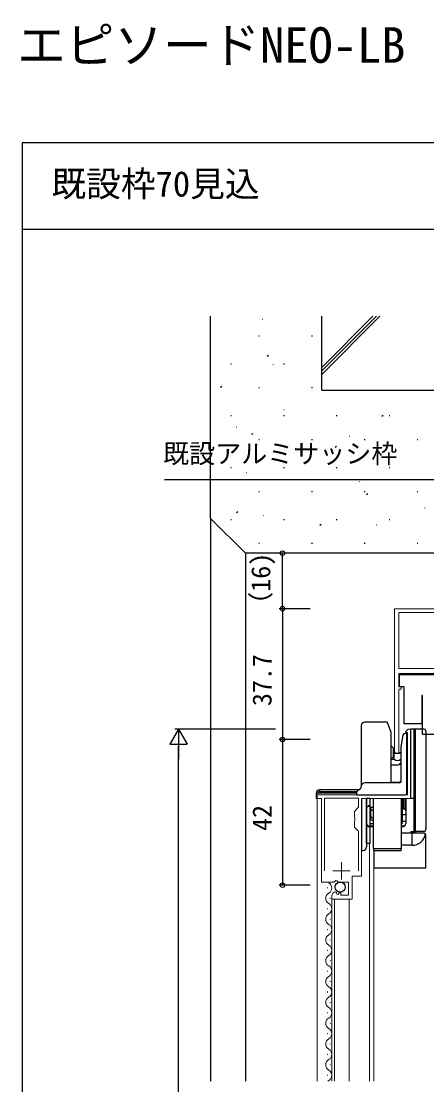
# Model space of a CAD drawing. Units: millimetres, scale not verified. Extents: x -437 to 438, y -281 to 279.
# Drawn here: x -437.1 to -320.2, y -27.8 to 278.7 of the extents above; entities that cross this region are included whole.
import ezdxf
from ezdxf.enums import TextEntityAlignment as Align

# ---------------------------------------------------------------- set-up
doc = ezdxf.new("R2010")
doc.units = ezdxf.units.MM
doc.header["$LTSCALE"] = 2
for name, color, linetype in [('0-1_USER1', 3, 'Continuous'), ('0-5_YKK_13', 4, 'Continuous'), ('0-7_YKK_D', 6, 'Continuous'), ('0-8_YKK_ZWAK', 7, 'Continuous'), ('0-9_YSS_K', 3, 'Continuous'), ('0-A_YSS_KE', 3, 'Continuous')]:
    doc.layers.add(name, color=color, linetype=linetype)
doc.layers.add('0-2_YKK_11', color=7, linetype='Continuous', lineweight=18)
doc.layers.add('0-4_YKK_12', color=2, linetype='Continuous', lineweight=18)
doc.styles.add('ＭＳ ゴシック', font='')
doc.styles.get('ＭＳ ゴシック').set_extended_font_data('MS Gothic')

msp = doc.modelspace()

# ---------------------------------------------------------------- linework, layer by layer
at = {"layer": '0-2_YKK_11'}
for p, q in [((-347.3, 33.803), (-342.3, 33.803)), ((-344.8, 36.303), (-344.8, 31.303))]:
    msp.add_line(p, q, dxfattribs=at)
at = {"layer": '0-2_YKK_11', "color": 211}
for points in [[(-309.2, 90.7), (-328.3, 90.7), (-328.3, 86.9), (-327.6, 86.9), (-327.6, 86.2), (-328.3, 86.2), (-328.3, 67.7), (-329.5, 67.7), (-329.5, 109.4), (-306.2, 109.4)], [(-304.772, 92.2), (-328.3, 92.2), (-328.3, 108.3), (-309.1, 108.3), (-309.1, 105.7), (-301, 105.7), (-301, 97.877)]]:
    msp.add_lwpolyline(points, dxfattribs=at)
at = {"layer": '0-2_YKK_11'}
for points in [[(-347.6, 26.507), (-347.6, 25.703), (-341.7, 25.703), (-341.7, 32.303), (-339, 32.303), (-339, 54.703), (-324.8, 54.703), (-324.8, 74.703), (-325.6, 74.703), (-326.4, 73.903), (-326.2, 73.703), (-325.8, 73.703), (-325.8, 55.703)], [(-325.8, 55.703), (-351.8, 55.703), (-351.8, 54.703), (-350.6, 54.703), (-350.6, 30.603), (-346.968, 30.603), (-346.428, 31.056), (-346.1, 30.903), (-345.8, 30.603), (-342.8, 30.603), (-342.8, 26.803), (-345, 26.803), (-345, 27.437), (-345.247, 27.539), (-345.824, 26.962), (-346.292, 27.232), (-346.207, 27.551), (-346.418, 27.802)], [(-339.9, 33.803), (-339.9, 45.253), (-341.1, 46.453), (-341.1, 48.032), (-340.957, 48.224), (-340.957, 49.182), (-341.1, 49.374), (-341.1, 50.953), (-339.9, 52.153), (-339.9, 54.803), (-349.7, 54.803), (-349.7, 33.803)]]:
    msp.add_lwpolyline(points, dxfattribs=at)
msp.add_arc((-346.3, 26.507), 1.3, 95.2159, 180.00002, dxfattribs=at)
at = {"layer": '0-4_YKK_12'}
for p, q in [((-351.8, -26.801), (-351.8, 54.703)), ((-336.7, -26.801), (-336.7, 41.703)), ((-335.5, 38.837), (-335.5, -26.801)), ((-348.86, 28.798), (-348.86, 28.998)), ((-348.1, 25.798), (-348.1, 25.998)), ((-347.6, -26.801), (-347.6, 26.202)), ((-346.8, -26.801), (-346.8, 25.703)), ((-342.6, -26.801), (-342.6, 25.703)), ((-348.86, 22.798), (-348.86, 22.998)), ((-348.1, 19.798), (-348.1, 19.998)), ((-348.86, 16.798), (-348.86, 16.998)), ((-348.1, 13.798), (-348.1, 13.998)), ((-348.86, 10.798), (-348.86, 10.998)), ((-348.1, 7.798), (-348.1, 7.998)), ((-348.86, 4.798), (-348.86, 4.998)), ((-348.1, 1.798), (-348.1, 1.998)), ((-348.86, -1.202), (-348.86, -1.002)), ((-348.1, -4.202), (-348.1, -4.002)), ((-348.86, -7.202), (-348.86, -7.002)), ((-348.1, -10.202), (-348.1, -10.002)), ((-348.86, -13.202), (-348.86, -13.002)), ((-348.1, -16.202), (-348.1, -16.002)), ((-348.86, -19.202), (-348.86, -19.002)), ((-348.1, -22.202), (-348.1, -22.002)), ((-348.86, -25.202), (-348.86, -25.002))]:
    msp.add_line(p, q, dxfattribs=at)
for centre, start, end in [((-349.318, 28.898), 299.20255, 60.79746), ((-347.641, 25.898), 119.20255, 240.79746), ((-349.318, 22.898), 299.20255, 60.79746), ((-347.641, 19.898), 119.20255, 240.79746), ((-349.318, 16.898), 299.20255, 60.79746), ((-347.641, 13.898), 119.20255, 240.79746), ((-349.318, 10.898), 299.20255, 60.79746), ((-347.641, 7.898), 119.20255, 240.79746), ((-349.318, 4.898), 299.20255, 60.79746), ((-347.641, 1.898), 119.20255, 240.79746), ((-349.318, -1.102), 299.20255, 60.79746), ((-347.641, -4.102), 119.20255, 240.79746), ((-349.318, -7.102), 299.20255, 60.79746), ((-347.641, -10.102), 119.20255, 240.79746), ((-349.318, -13.102), 299.20255, 60.79746), ((-347.641, -16.102), 119.20255, 240.79746), ((-349.318, -19.102), 299.20255, 60.79746), ((-347.641, -22.102), 119.20255, 240.79746), ((-349.318, -25.102), 299.20255, 60.79746), ((-347.641, -28.102), 119.20255, 130.83217)]:
    msp.add_arc(centre, 1.718, start, end, dxfattribs=at)
at = {"layer": '0-5_YKK_13'}
for p, q in [((-328.1, 86.9), (-328.1, 90.4)), ((-326.8, 86.9), (-328.1, 86.9)), ((-326.8, 86.9), (-326.8, 76.2)), ((-321.5, 84.4), (-321.7, 84.4)), ((-321.7, 84.4), (-321.7, 76.2)), ((-321.5, 73.2), (-321.5, 84.4)), ((-331.802, 76.7), (-338.1, 76.7)), ((-339.1, 75.7), (-339.1, 58.2)), ((-330.5, 59.2), (-330.5, 73.698)), ((-321.7, 76.2), (-326.8, 76.2)), ((-324.8, 54.703), (-324.8, 74.703)), ((-323.5, 74.703), (-324.8, 74.703)), ((-321, 74.703), (-323.5, 74.703)), ((-323.5, 45.203), (-323.5, 74.703)), ((-320.5, 74.203), (-320.5, 45.703)), ((-327.612, 69.43), (-326.989, 72.986)), ((-326.28, 73.4), (-326.498, 73.4)), ((-326, 73.4), (-326.28, 73.4)), ((-326, 72.9), (-326, 73.4)), ((-326, 56.2), (-326, 72.9)), ((-321.5, 73.2), (-309.9, 73.2)), ((-330.5, 69.853), (-329.85, 69.203)), ((-329.85, 68.003), (-329.582, 68.003)), ((-327.717, 68.003), (-327.611, 68.003)), ((-330.5, 66.191), (-329.85, 66.566)), ((-330.5, 65.989), (-329.582, 65.989)), ((-330.5, 64.388), (-328.45, 64.388)), ((-327.717, 65.989), (-327.608, 65.989)), ((-328.066, 59.2), (-338.1, 59.2)), ((-330.5, 59.347), (-328.45, 59.347)), ((-328.449, 59.347), (-328.45, 59.347)), ((-352.1, 56.203), (-351.6, 56.203)), ((-352.1, 56.203), (-352.1, 54.703)), ((-340.5, 56.203), (-351.6, 56.203)), ((-339.674, 57.203), (-351.1, 57.203)), ((-339.5, 55.7), (-326.5, 55.7)), ((-339.1, 58.2), (-339.1, 58.108)), ((-351.6, 54.703), (-352.1, 54.703)), ((-339, 54.403), (-339, 41.7)), ((-337.6, 41.7), (-337.6, 54.703)), ((-337.6, 54.703), (-337.6, 41.703)), ((-336.6, 54.703), (-337.6, 54.703)), ((-337.1, 52.503), (-337.6, 52.003)), ((-337.1, 52.503), (-336.6, 52.503)), ((-336.6, 54.703), (-336.6, 41.703)), ((-335.6, 40.2), (-335.6, 54.701)), ((-327.6, 54.701), (-327.6, 40.2)), ((-327.45, 53.103), (-327.6, 53.103)), ((-327.45, 53.103), (-327.45, 54.701)), ((-327.45, 51.628), (-327.45, 53.103)), ((-327.3, 54.701), (-327.3, 47.503)), ((-327, 54.701), (-327, 52.003)), ((-326.55, 54.701), (-326.55, 51.653)), ((-326.3, 54.701), (-326.3, 47.503)), ((-324, 54.703), (-323.933, 54.703)), ((-335.6, 52.103), (-336.6, 52.103)), ((-336.45, 52.103), (-336.45, 49.959)), ((-336.45, 49.174), (-336.45, 49.959)), ((-327.45, 51.628), (-327.45, 49.174)), ((-327.45, 48.837), (-327.45, 49.174)), ((-327, 52.103), (-327.3, 52.103)), ((-327.3, 52.003), (-327, 52.003)), ((-327.3, 51.603), (-327.3, 47.674)), ((-326.3, 50.003), (-327.3, 50.003)), ((-327, 52.003), (-326.3, 51.303)), ((-337.314, 46.803), (-335.6, 46.803)), ((-336.6, 47.503), (-335.6, 47.503)), ((-335.6, 46.503), (-336.6, 46.503)), ((-327.6, 47.503), (-327.3, 47.503)), ((-327.6, 46.803), (-326.586, 46.803)), ((-327.3, 46.503), (-327.6, 46.503)), ((-326.3, 48.003), (-327.3, 48.003)), ((-324.8, 44.703), (-327.6, 44.703)), ((-324.8, 45.203), (-324.8, 44.703)), ((-324.8, 45.203), (-323.933, 45.203)), ((-324.5, 44.703), (-324.8, 44.703)), ((-321, 44.703), (-324.5, 44.703)), ((-324.5, 44.703), (-324.5, 41.203)), ((-321, 45.203), (-323.5, 45.203)), ((-339, 41.7), (-339, 39.7)), ((-336.6, 41.703), (-337.6, 41.703)), ((-337.6, 41.7), (-337.6, 40.7)), ((-327.6, 40.2), (-335.6, 40.2)), ((-335.6, 40.2), (-335.6, 39.7)), ((-324.5, 41.203), (-327.6, 41.203)), ((-339, 39.7), (-338.6, 39.7)), ((-335.5, 39.7), (-335.5, 34.703))]:
    msp.add_line(p, q, dxfattribs=at)
for points in [[(-328.1, 90.4), (-309.2, 90.4), (-309.2, 85.4)], [(-330.5, 73.698), (-331.266, 75.802), (-331.521, 76.502)], [(-324, 74.703), (-324, 54.703), (-324.8, 54.703)], [(-329.85, 66.566), (-329.85, 68.203), (-329.85, 69.203)], [(-329.582, 65.989), (-329.582, 66.623), (-329.582, 68.003)], [(-327.601, 59.7), (-327.606, 63.905), (-327.612, 69.43)], [(-351.1, 57.203), (-351.1, 56.703), (-340.364, 56.703)], [(-340.5, 56.2), (-340.5, 55.7), (-339.5, 55.7)], [(-336.65, 54.703), (-336.65, 52.603), (-337.1, 52.603)], [(-327.3, 51.603), (-327.3, 54.701), (-327.3, 47.674)], [(-327, 54.701), (-327, 52.103), (-326.55, 51.653)], [(-323.933, 54.703), (-323.933, 45.203), (-323.5, 45.203)], [(-336.45, 49.959), (-336.434, 49.782), (-336.388, 49.611), (-336.311, 49.451), (-336.208, 49.307), (-336.081, 49.183), (-335.934, 49.084), (-335.772, 49.012), (-335.6, 48.971)], [(-335.6, 48.219), (-335.867, 48.29), (-336.104, 48.44), (-336.29, 48.647), (-336.41, 48.899), (-336.45, 49.174)], [(-335.6, 51.105), (-335.768, 51.151), (-335.924, 51.23), (-336.064, 51.335), (-336.184, 51.462), (-336.282, 51.607), (-336.358, 51.764), (-336.412, 51.931), (-336.441, 52.103)], [(-327.45, 49.174), (-327.468, 49.035), (-327.52, 48.904), (-327.6, 48.788)], [(-327.45, 48.837), (-327.467, 48.649), (-327.517, 48.467), (-327.6, 48.296)], [(-335.5, 34.703), (-320.5, 34.703), (-320.5, 44.203)], [(-335.6, 39.7), (-327.6, 39.7), (-327.6, 40.2)]]:
    msp.add_lwpolyline(points, dxfattribs=at)
msp.add_circle((-345.2, 29.15), 1.45, dxfattribs=at)
for centre, radius, start, end in [((-338.1, 75.7), 1, 90, 180), ((-331.802, 76.4), 0.3, 20, 90), ((-321, 74.203), 0.5, 0, 90), ((-326.498, 72.9), 0.5, 89.98967, 170.0568), ((-328.65, 69.303), 1.6, 234.34091, 305.65909), ((-338.1, 58.2), 1, 90, 180), ((-328.102, 59.7), 0.5, 270.00635, 359.92095), ((-328.102, 59.7), 0.5, 270.04983, 359.89656), ((-351.1, 56.203), 1, 90, 180), ((-351.1, 56.203), 0.5, 90, 180), ((-339.5, 56.2), 1, 107.4576, 180), ((-340.1, 58.108), 1, 287.4576, 0), ((-326.5, 56.2), 0.5, 270, 0), ((-327.65, 51.603), 0.35, 278.21321, 0), ((-336.6, 47.503), 1, 180, 270), ((-327.3, 47.503), 1, 270, 0), ((-324.5, 45.203), 4, 270, 349.26743), ((-321, 45.703), 0.5, 270, 0), ((-321, 44.203), 0.5, 30.67705, 90), ((-321, 44.203), 0.5, 0, 30.67705), ((-338.6, 40.7), 1, 270, 0)]:
    msp.add_arc(centre, radius, start, end, dxfattribs=at)
for centre, major_axis, ratio, start_param, end_param in [((-328.65, 67.49), (0, 1.848), 0.866025, 2.5192242, 3.7639611), ((-328.45, 66.176), (0, 1.788), 0.559193, 3.1415927, 4.1429807), ((-328.45, 60.098), (-1, 0), 0.750591, 1.5707963, 2.583836), ((-327.8, 47.674), (0.5, 0), 0.34202, 5.1239058, 7.4424648)]:
    msp.add_ellipse(centre, major_axis=major_axis, ratio=ratio, start_param=start_param, end_param=end_param, dxfattribs=at)
at = {"layer": '0-7_YKK_D'}
for p, q in [((-361.8, 109.4), (-361.8, 125.4)), ((-353.8, 109.4), (-362.8, 109.4)), ((-353.8, 109.4), (-362.8, 109.4)), ((-361.8, 109.4), (-361.8, 71.7)), ((-391.8, 74.703), (-394.3, 70.373)), ((-363.8, 74.703), (-392.8, 74.703)), ((-391.8, 74.703), (-389.3, 70.373)), ((-391.8, 74.703), (-391.8, 66.043)), ((-353.8, 71.7), (-362.8, 71.7)), ((-353.8, 71.7), (-362.8, 71.7)), ((-361.8, 71.7), (-361.8, 29.7)), ((-394.3, 70.373), (-389.3, 70.373)), ((-391.8, -151.3), (-391.8, 69.703)), ((-353.8, 29.7), (-362.8, 29.7))]:
    msp.add_line(p, q, dxfattribs=at)
msp.add_lwpolyline([(-299.5, 136.876), (-300.962, 138.965), (-306.28, 146.559), (-395.823, 146.559)], dxfattribs=at)
for centre in [(-361.8, 125.4), (-361.8, 109.4), (-361.8, 109.4), (-361.8, 71.7), (-361.8, 71.7), (-361.8, 29.7)]:
    msp.add_circle(centre, 0.637, dxfattribs=at)
at = {"layer": '0-8_YKK_ZWAK'}
for p, q in [((-436.8, 243.7), (-436.8, -281.3)), ((438.2, 243.7), (-436.8, 243.7)), ((438.2, 218.7), (-436.8, 218.7))]:
    msp.add_line(p, q, dxfattribs=at)
at = {"layer": '0-9_YSS_K'}
for p, q in [((-350.5, 178.936), (-335.736, 193.7)), ((-350.5, 177.936), (-334.736, 193.7)), ((-350.5, 176.936), (-333.736, 193.7)), ((-367.63, 192.888), (-367.583, 192.904)), ((-368.627, 188.075), (-368.377, 188.075)), ((-353.427, 188.075), (-353.177, 188.075)), ((-350.684, 184.684), (-350.637, 184.7)), ((-366.232, 182.179), (-365.815, 182.455)), ((-376.702, 180), (-376.452, 180)), ((-364.4, 179.827), (-364.353, 179.843)), ((-361.502, 180), (-361.252, 180)), ((-378.351, 174.886), (-378.304, 174.903)), ((-379.679, 173.279), (-379.262, 173.555)), ((-368.627, 173.125), (-368.377, 173.125)), ((-353.427, 173.125), (-353.177, 173.125)), ((-345.805, 172.207), (-345.757, 172.224)), ((-361.405, 166.682), (-361.358, 166.699)), ((-376.702, 165.05), (-376.452, 165.05)), ((-361.502, 165.05), (-361.252, 165.05)), ((-346.302, 165.05), (-346.052, 165.05)), ((-333.195, 164.868), (-332.778, 165.144)), ((-331.102, 165.05), (-330.852, 165.05)), ((-328.859, 164.003), (-328.812, 164.02)), ((-375.121, 161.826), (-375.074, 161.842)), ((-370.654, 159.663), (-370.237, 159.939)), ((-368.627, 158.175), (-368.377, 158.175)), ((-353.427, 158.175), (-353.177, 158.175)), ((-342.575, 159.146), (-342.527, 159.163)), ((-338.227, 158.175), (-337.977, 158.175)), ((-323.027, 158.175), (-322.777, 158.175)), ((-356.526, 154.206), (-356.478, 154.222)), ((-346.641, 155.968), (-346.224, 156.244)), ((-323.979, 151.526), (-323.932, 151.543)), ((-376.702, 150.1), (-376.452, 150.1)), ((-372.126, 148.681), (-372.079, 148.698)), ((-361.502, 150.1), (-361.252, 150.1)), ((-346.302, 150.1), (-346.052, 150.1)), ((-331.102, 150.1), (-330.852, 150.1)), ((-339.58, 146.002), (-339.533, 146.018)), ((-368.627, 143.225), (-368.377, 143.225)), ((-353.427, 143.225), (-353.177, 143.225)), ((-353.296, 141.145), (-353.248, 141.161)), ((-338.227, 143.225), (-337.977, 143.225)), ((-337.617, 142.352), (-337.2, 142.628)), ((-323.027, 143.225), (-322.777, 143.225)), ((-320.749, 138.465), (-320.702, 138.482)), ((-382.502, 135.4), (-382.502, -26.801)), ((-376.702, 135.15), (-376.452, 135.15)), ((-375.076, 137.147), (-374.66, 137.423)), ((-367.247, 136.204), (-367.199, 136.221)), ((-361.502, 135.15), (-361.252, 135.15)), ((-346.302, 135.15), (-346.052, 135.15)), ((-331.102, 135.15), (-330.852, 135.15)), ((-351.063, 133.452), (-350.646, 133.728)), ((-334.7, 133.525), (-334.653, 133.542)), ((-368.627, 128.275), (-368.377, 128.275)), ((-353.427, 128.275), (-353.177, 128.275)), ((-350.301, 128), (-350.254, 128.017)), ((-338.227, 128.275), (-337.977, 128.275)), ((-323.027, 128.275), (-322.777, 128.275)), ((-372.502, 125.4), (-372.502, -26.801))]:
    msp.add_line(p, q, dxfattribs=at)
at = {"layer": '0-A_YSS_KE'}
for p, q in [((-382.502, 135.4), (-382.502, 193.7)), ((-350.5, 172.4), (-350.5, 193.7)), ((-350.5, 172.4), (-220.5, 172.4))]:
    msp.add_line(p, q, dxfattribs=at)
msp.add_lwpolyline([(-299.5, 125.4), (-299.5, 135.4), (-309.5, 135.4), (-309.5, 125.4), (-372.502, 125.4), (-382.502, 135.4)], dxfattribs=at)

# ---------------------------------------------------------------- texts
at = {"layer": '0-1_USER1', "style": 'ＭＳ ゴシック'}
for s, height, p in [('エピソードNEO-LB［GRAF工法］引違い窓（2枚建）', 10.26, (-438.229, 263.677)), ('既設枠70見込', 7.331, (-428.367, 226.001))]:
    msp.add_text(s, height=height, dxfattribs=at).set_placement(p, align=Align.BOTTOM_LEFT)
at = {"layer": '0-7_YKK_D', "style": 'ＭＳ ゴシック'}
msp.add_text('既設アルミサッシ枠', height=5.499, dxfattribs=at).set_placement((-396.197, 149.709), align=Align.BOTTOM_LEFT)
for s, p in [('（16)', (-363.667, 106.789)), ('37.7', (-363.3, 81.324)), ('42', (-363.3, 45.331))]:
    msp.add_text(s, height=5.499, rotation=90, dxfattribs=at).set_placement(p, align=Align.BOTTOM_LEFT)

doc.saveas('drawing.dxf')
